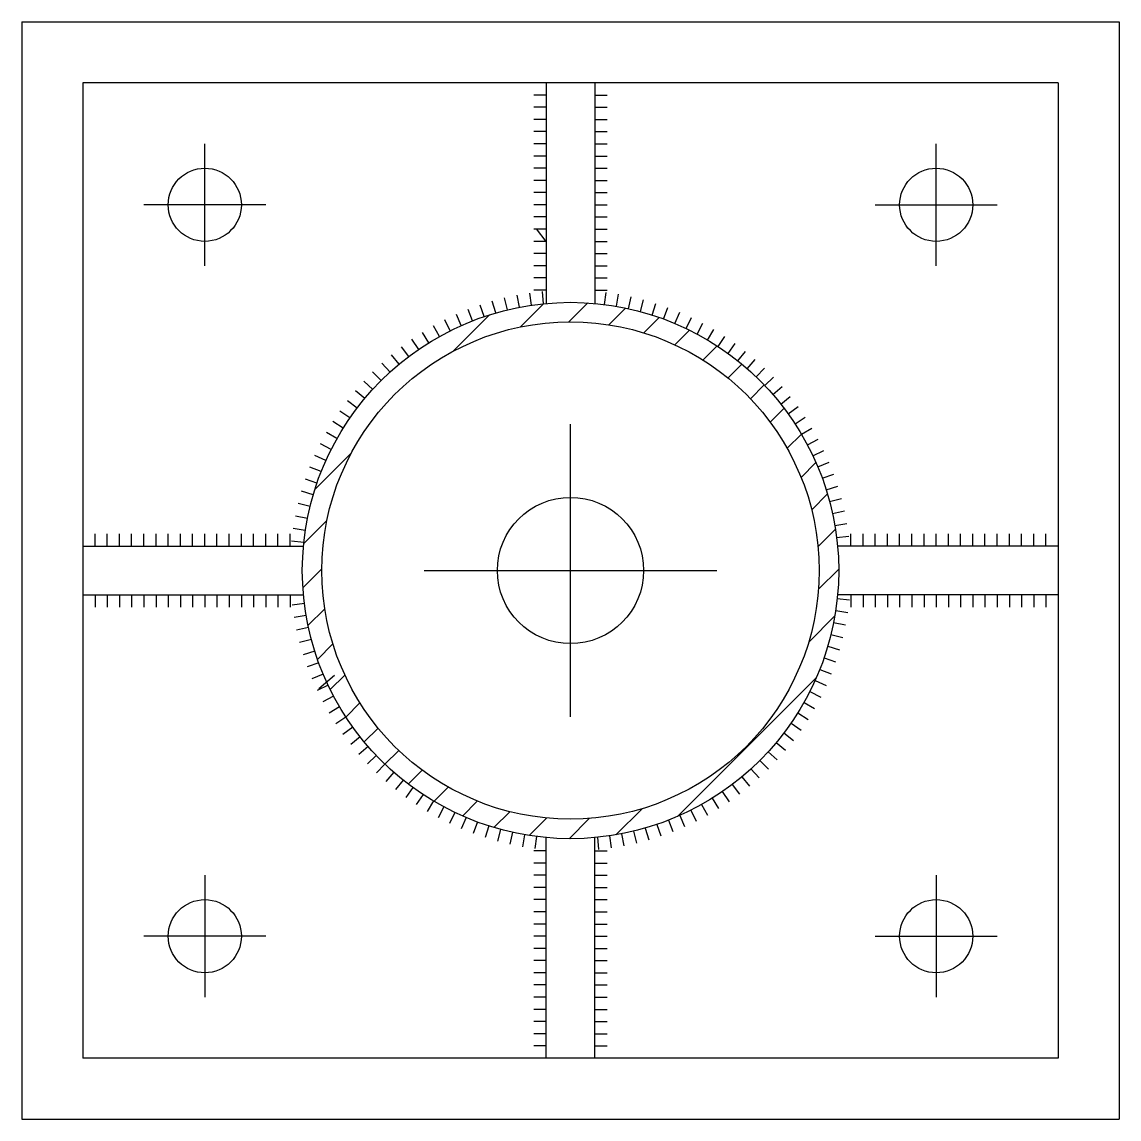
# Model space of a CAD drawing. Extents: x -6826.3 to -6781.3, y 27605.5 to 27650.5.
import ezdxf

# ---------------------------------------------------------------- set-up
doc = ezdxf.new("R2010")
doc.units = 0
doc.header["$LTSCALE"] = 200
doc.header["$MEASUREMENT"] = 0
doc.linetypes.add('CENTER', pattern=[2, 1.25, -0.25, 0.25, -0.25])
doc.layers.get('0').update_dxf_attribs({"linetype": 'CONTINUOUS'})
doc.layers.add('6', color=6, linetype='CENTER')

# ---------------------------------------------------------------- blocks, each defined once
blk = doc.blocks.new('Cotdien')
h = blk.add_hatch()
h.set_pattern_fill('ANSI31', color=256, scale=10, style=0)
h.set_pattern_definition([(45, (1104.9255, -147.7629), (-0.8838835, 0.8838835), [])])
h.paths.add_polyline_path([(10.2, 0, -1), (-10.2, 0, -0.571998), (4.957, 8.914), (5.297, 9.64, 0.570324), (-11, 0, 1), (11, 0, 0.273622), (5.297, 9.64), (4.957, 8.914, -0.272266)])
for p, q in [((-22.5, 22.5), (-22.5, -22.5)), ((-22.5, 22.5), (22.5, 22.5)), ((22.5, 22.5), (22.5, -22.5)), ((20, 20), (-20, 20)), ((-20, 20), (-20, -20)), ((-1, 20), (-1, 10.954)), ((1, 20), (1, 10.954)), ((20, 20), (20, -20)), ((-1, 13.5), (-1.389, 14.014)), ((-20, 1), (-10.954, 1)), ((20, 1), (10.954, 1)), ((-20, -1), (-10.954, -1)), ((20, -1), (10.954, -1)), ((-9.682, -4.309), (-10.317, -4.856)), ((-1, -20), (-1, -10.954)), ((1, -20), (1, -10.954)), ((20, -20), (-20, -20)), ((-22.5, -22.5), (22.5, -22.5))]:
    blk.add_line(p, q)
at = {"color": 2}
for p, q in [((-1, 19.5), (-1.5, 19.5)), ((1, 19.5), (1.5, 19.5)), ((-1, 19), (-1.5, 19)), ((1, 19), (1.5, 19)), ((-1, 18.5), (-1.5, 18.5)), ((1, 18.5), (1.5, 18.5)), ((-1, 18), (-1.5, 18)), ((1, 18), (1.5, 18)), ((-1, 17.5), (-1.5, 17.5)), ((1, 17.5), (1.5, 17.5)), ((-1, 17), (-1.5, 17)), ((1, 17), (1.5, 17)), ((-1, 16.5), (-1.5, 16.5)), ((1, 16.5), (1.5, 16.5)), ((-1, 16), (-1.5, 16)), ((1, 16), (1.5, 16)), ((-1, 15.5), (-1.5, 15.5)), ((1, 15.5), (1.5, 15.5)), ((-1, 15), (-1.5, 15)), ((1, 15), (1.5, 15)), ((-1, 14.5), (-1.5, 14.5)), ((1, 14.5), (1.5, 14.5)), ((-1, 14), (-1.5, 14)), ((1, 14), (1.5, 14)), ((-1, 13.5), (-1.5, 13.5)), ((1, 13.5), (1.5, 13.5)), ((-1, 13), (-1.5, 13)), ((1, 13), (1.5, 13)), ((-1, 12.5), (-1.5, 12.5)), ((1, 12.5), (1.5, 12.5)), ((-1, 12), (-1.5, 12)), ((1, 12), (1.5, 12)), ((-2.095, 10.799), (-2.19, 11.289)), ((-1.602, 10.883), (-1.674, 11.377)), ((-1, 11.5), (-1.5, 11.5)), ((-1.105, 10.944), (-1.155, 11.442)), ((1, 11.5), (1.5, 11.5)), ((1.394, 10.911), (1.457, 11.407)), ((1.889, 10.837), (1.975, 11.329)), ((-3.546, 10.413), (-3.707, 10.886)), ((-3.068, 10.563), (-3.208, 11.043)), ((-2.585, 10.692), (-2.702, 11.178)), ((2.38, 10.739), (2.489, 11.227)), ((2.867, 10.62), (2.997, 11.103)), ((3.347, 10.478), (3.499, 10.955)), ((-4.478, 10.047), (-4.682, 10.504)), ((-4.016, 10.241), (-4.199, 10.706)), ((3.821, 10.315), (3.994, 10.784)), ((4.286, 10.131), (4.481, 10.591)), ((4.743, 9.925), (4.958, 10.376)), ((-5.373, 9.598), (-5.618, 10.035)), ((-4.931, 9.833), (-5.155, 10.28)), ((5.19, 9.699), (5.425, 10.14)), ((-6.224, 9.07), (-6.507, 9.482)), ((-5.805, 9.344), (-6.069, 9.768)), ((5.626, 9.453), (5.881, 9.882)), ((6.05, 9.187), (6.325, 9.604)), ((-6.63, 8.777), (-6.932, 9.176)), ((6.462, 8.902), (6.756, 9.307)), ((-7.023, 8.466), (-7.342, 8.851)), ((6.86, 8.599), (7.172, 8.989)), ((7.245, 8.277), (7.574, 8.654)), ((-7.764, 7.793), (-8.117, 8.147)), ((-7.401, 8.138), (-7.737, 8.508)), ((7.614, 7.939), (7.96, 8.3)), ((-8.11, 7.431), (-8.479, 7.769)), ((7.967, 7.584), (8.329, 7.929)), ((-8.44, 7.054), (-8.824, 7.375)), ((8.304, 7.214), (8.682, 7.542)), ((-8.752, 6.663), (-9.15, 6.966)), ((8.624, 6.828), (9.016, 7.139)), ((-9.047, 6.258), (-9.458, 6.542)), ((8.926, 6.429), (9.332, 6.721)), ((-9.322, 5.839), (-9.746, 6.105)), ((9.209, 6.016), (9.628, 6.289)), ((-9.578, 5.409), (-10.014, 5.655)), ((9.473, 5.59), (9.904, 5.845)), ((-9.814, 4.967), (-10.261, 5.193)), ((9.718, 5.153), (10.16, 5.388)), ((-10.03, 4.516), (-10.486, 4.721)), ((9.943, 4.706), (10.395, 4.92)), ((-10.226, 4.054), (-10.69, 4.239)), ((10.146, 4.248), (10.608, 4.442)), ((-10.399, 3.585), (-10.872, 3.748)), ((10.329, 3.782), (10.799, 3.954)), ((-10.552, 3.108), (-11.031, 3.249)), ((10.491, 3.308), (10.968, 3.459)), ((-10.682, 2.624), (-11.168, 2.744)), ((10.63, 2.827), (11.114, 2.956)), ((10.748, 2.34), (11.237, 2.447)), ((-10.791, 2.135), (-11.281, 2.232)), ((10.844, 1.849), (11.336, 1.933)), ((-19.5, 1), (-19.5, 1.5)), ((-19, 1), (-19, 1.5)), ((-18.5, 1), (-18.5, 1.5)), ((-18, 1), (-18, 1.5)), ((-17.5, 1), (-17.5, 1.5)), ((-17, 1), (-17, 1.5)), ((-16.5, 1), (-16.5, 1.5)), ((-16, 1), (-16, 1.5)), ((-15.5, 1), (-15.5, 1.5)), ((-15, 1), (-15, 1.5)), ((-14.5, 1), (-14.5, 1.5)), ((-14, 1), (-14, 1.5)), ((-13.5, 1), (-13.5, 1.5)), ((-13, 1), (-13, 1.5)), ((-12.5, 1), (-12.5, 1.5)), ((-12, 1), (-12, 1.5)), ((-11.5, 1), (-11.5, 1.5)), ((-10.877, 1.642), (-11.371, 1.717)), ((10.916, 1.353), (11.413, 1.415)), ((11.5, 1), (11.5, 1.5)), ((12, 1), (12, 1.5)), ((12.5, 1), (12.5, 1.5)), ((13, 1), (13, 1.5)), ((13.5, 1), (13.5, 1.5)), ((14, 1), (14, 1.5)), ((14.5, 1), (14.5, 1.5)), ((15, 1), (15, 1.5)), ((15.5, 1), (15.5, 1.5)), ((16, 1), (16, 1.5)), ((16.5, 1), (16.5, 1.5)), ((17, 1), (17, 1.5)), ((17.5, 1), (17.5, 1.5)), ((18, 1), (18, 1.5)), ((18.5, 1), (18.5, 1.5)), ((19, 1), (19, 1.5)), ((19.5, 1), (19.5, 1.5)), ((-10.94, 1.145), (-11.438, 1.197)), ((-19.5, -1), (-19.5, -1.5)), ((-19, -1), (-19, -1.5)), ((-18.5, -1), (-18.5, -1.5)), ((-18, -1), (-18, -1.5)), ((-17.5, -1), (-17.5, -1.5)), ((-17, -1), (-17, -1.5)), ((-16.5, -1), (-16.5, -1.5)), ((-16, -1), (-16, -1.5)), ((-15.5, -1), (-15.5, -1.5)), ((-15, -1), (-15, -1.5)), ((-14.5, -1), (-14.5, -1.5)), ((-14, -1), (-14, -1.5)), ((-13.5, -1), (-13.5, -1.5)), ((-13, -1), (-13, -1.5)), ((-12.5, -1), (-12.5, -1.5)), ((-12, -1), (-12, -1.5)), ((-11.5, -1), (-11.5, -1.5)), ((10.94, -1.145), (11.438, -1.197)), ((11.5, -1), (11.5, -1.5)), ((12, -1), (12, -1.5)), ((12.5, -1), (12.5, -1.5)), ((13, -1), (13, -1.5)), ((13.5, -1), (13.5, -1.5)), ((14, -1), (14, -1.5)), ((14.5, -1), (14.5, -1.5)), ((15, -1), (15, -1.5)), ((15.5, -1), (15.5, -1.5)), ((16, -1), (16, -1.5)), ((16.5, -1), (16.5, -1.5)), ((17, -1), (17, -1.5)), ((17.5, -1), (17.5, -1.5)), ((18, -1), (18, -1.5)), ((18.5, -1), (18.5, -1.5)), ((19, -1), (19, -1.5)), ((19.5, -1), (19.5, -1.5)), ((-10.916, -1.353), (-11.413, -1.415)), ((10.877, -1.642), (11.371, -1.717)), ((-10.844, -1.849), (-11.336, -1.933)), ((10.791, -2.135), (11.281, -2.232)), ((-10.748, -2.34), (-11.237, -2.447)), ((10.682, -2.624), (11.168, -2.744)), ((-10.63, -2.827), (-11.114, -2.956)), ((10.552, -3.108), (11.031, -3.249)), ((-10.491, -3.308), (-10.968, -3.459)), ((10.399, -3.585), (10.872, -3.748)), ((-10.329, -3.782), (-10.799, -3.954)), ((-10.146, -4.248), (-10.608, -4.442)), ((10.226, -4.054), (10.69, -4.239)), ((-9.943, -4.706), (-10.395, -4.92)), ((10.03, -4.516), (10.486, -4.721)), ((-9.718, -5.153), (-10.16, -5.388)), ((9.814, -4.967), (10.261, -5.193)), ((-9.473, -5.59), (-9.904, -5.845)), ((9.322, -5.839), (9.746, -6.105)), ((9.578, -5.409), (10.014, -5.655)), ((-9.209, -6.016), (-9.628, -6.289)), ((9.047, -6.258), (9.458, -6.542)), ((-8.926, -6.429), (-9.332, -6.721)), ((8.752, -6.663), (9.15, -6.966)), ((-8.624, -6.828), (-9.016, -7.139)), ((8.44, -7.054), (8.824, -7.375)), ((-8.304, -7.214), (-8.682, -7.542)), ((-7.967, -7.584), (-8.329, -7.929)), ((8.11, -7.431), (8.479, -7.769)), ((-7.614, -7.939), (-7.96, -8.3)), ((7.764, -7.793), (8.117, -8.147)), ((-7.245, -8.277), (-7.574, -8.654)), ((7.023, -8.466), (7.342, -8.851)), ((7.401, -8.138), (7.737, -8.508)), ((-6.86, -8.599), (-7.172, -8.989)), ((-6.462, -8.902), (-6.756, -9.307)), ((6.63, -8.777), (6.932, -9.176)), ((-6.05, -9.187), (-6.325, -9.604)), ((5.805, -9.344), (6.069, -9.768)), ((6.224, -9.07), (6.507, -9.482)), ((-5.626, -9.453), (-5.881, -9.882)), ((-5.19, -9.699), (-5.425, -10.14)), ((4.931, -9.833), (5.155, -10.28)), ((5.373, -9.598), (5.618, -10.035)), ((-4.743, -9.925), (-4.958, -10.376)), ((-4.286, -10.131), (-4.481, -10.591)), ((-3.821, -10.315), (-3.994, -10.784)), ((4.016, -10.241), (4.199, -10.706)), ((4.478, -10.047), (4.682, -10.504)), ((-3.347, -10.478), (-3.499, -10.955)), ((-2.867, -10.62), (-2.997, -11.103)), ((-2.38, -10.739), (-2.489, -11.227)), ((2.095, -10.799), (2.19, -11.289)), ((2.585, -10.692), (2.702, -11.178)), ((3.068, -10.563), (3.208, -11.043)), ((3.546, -10.413), (3.707, -10.886)), ((-1.889, -10.837), (-1.975, -11.329)), ((-1.394, -10.911), (-1.457, -11.407)), ((1.105, -10.944), (1.155, -11.442)), ((1.602, -10.883), (1.674, -11.377)), ((-1, -11.5), (-1.5, -11.5)), ((1, -11.5), (1.5, -11.5)), ((-1, -12), (-1.5, -12)), ((1, -12), (1.5, -12)), ((-1, -12.5), (-1.5, -12.5)), ((1, -12.5), (1.5, -12.5)), ((-1, -13), (-1.5, -13)), ((1, -13), (1.5, -13)), ((-1, -13.5), (-1.5, -13.5)), ((1, -13.5), (1.5, -13.5)), ((-1, -14), (-1.5, -14)), ((1, -14), (1.5, -14)), ((-1, -14.5), (-1.5, -14.5)), ((1, -14.5), (1.5, -14.5)), ((-1, -15), (-1.5, -15)), ((1, -15), (1.5, -15)), ((-1, -15.5), (-1.5, -15.5)), ((1, -15.5), (1.5, -15.5)), ((-1, -16), (-1.5, -16)), ((1, -16), (1.5, -16)), ((-1, -16.5), (-1.5, -16.5)), ((1, -16.5), (1.5, -16.5)), ((-1, -17), (-1.5, -17)), ((1, -17), (1.5, -17)), ((-1, -17.5), (-1.5, -17.5)), ((1, -17.5), (1.5, -17.5)), ((-1, -18), (-1.5, -18)), ((1, -18), (1.5, -18)), ((-1, -18.5), (-1.5, -18.5)), ((1, -18.5), (1.5, -18.5)), ((-1, -19), (-1.5, -19)), ((1, -19), (1.5, -19)), ((-1, -19.5), (-1.5, -19.5)), ((1, -19.5), (1.5, -19.5))]:
    blk.add_line(p, q, dxfattribs=at)
for centre, radius in [((-15, 15), 1.5), ((15, 15), 1.5), ((0, 0), 11), ((0, 0), 10.2), ((0, 0), 3), ((-15, -15), 1.5), ((15, -15), 1.5)]:
    blk.add_circle(centre, radius)
at = {"layer": '6'}
for p, q in [((-15, 12.5), (-15, 17.5)), ((15, 12.5), (15, 17.5)), ((-12.5, 15), (-17.5, 15)), ((12.5, 15), (17.5, 15)), ((0, -6), (0, 6)), ((-6, 0), (6, 0)), ((-15, -12.5), (-15, -17.5)), ((15, -12.5), (15, -17.5)), ((-12.5, -15), (-17.5, -15)), ((12.5, -15), (17.5, -15))]:
    blk.add_line(p, q, dxfattribs=at)

msp = doc.modelspace()

# ---------------------------------------------------------------- block references
msp.add_blockref('Cotdien', (-6803.762, 27628.028))

doc.saveas('drawing.dxf')
